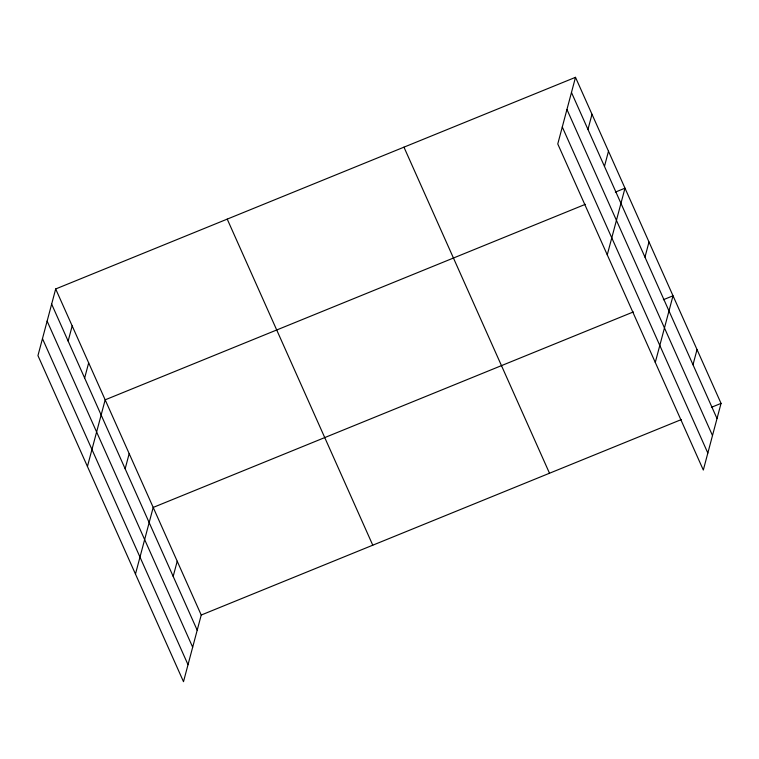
<?xml version="1.0" encoding="UTF-8"?>
<svg xmlns="http://www.w3.org/2000/svg" width="759" height="759" viewBox="0 0 759 759"><rect width="100%" height="100%" fill="white"/><g stroke="black" fill="none" stroke-linecap="round" stroke-linejoin="round"><path stroke-width="1.14" d="M55.682 288.961L37.95 355.61L183.498 681.677L201.23 615.037L55.682 288.961L575.502 77.323L721.05 403.39L703.318 470.039L557.77 143.963L575.502 77.323M68.139 341.085L72.181 325.915M84.638 378.039L88.67 362.868M87.437 466.472L105.169 399.832L585.322 204.332M125.15 468.796L129.182 453.626M135.463 574.079L153.195 507.429L633.348 311.94M173.175 576.394L177.217 561.233M587.959 129.438L592.001 114.277M604.458 166.401L608.49 151.231M607.257 254.834L624.989 188.185L615.34 192.112M644.97 257.149L649.002 241.988M655.283 362.432L673.015 295.792L663.366 299.72M692.995 364.756L697.037 349.586M201.23 615.037L681.383 419.547M711.401 407.317L721.05 403.39M571.47 92.484L717.018 418.56M566.945 109.476L712.492 435.543M562.286 126.981L707.834 453.047M403.959 147.161L549.507 473.236M227.226 219.123L372.773 545.19M51.65 304.131L197.198 630.198M47.124 321.114L192.672 647.19M42.466 338.618L188.014 664.694"/></g></svg>
